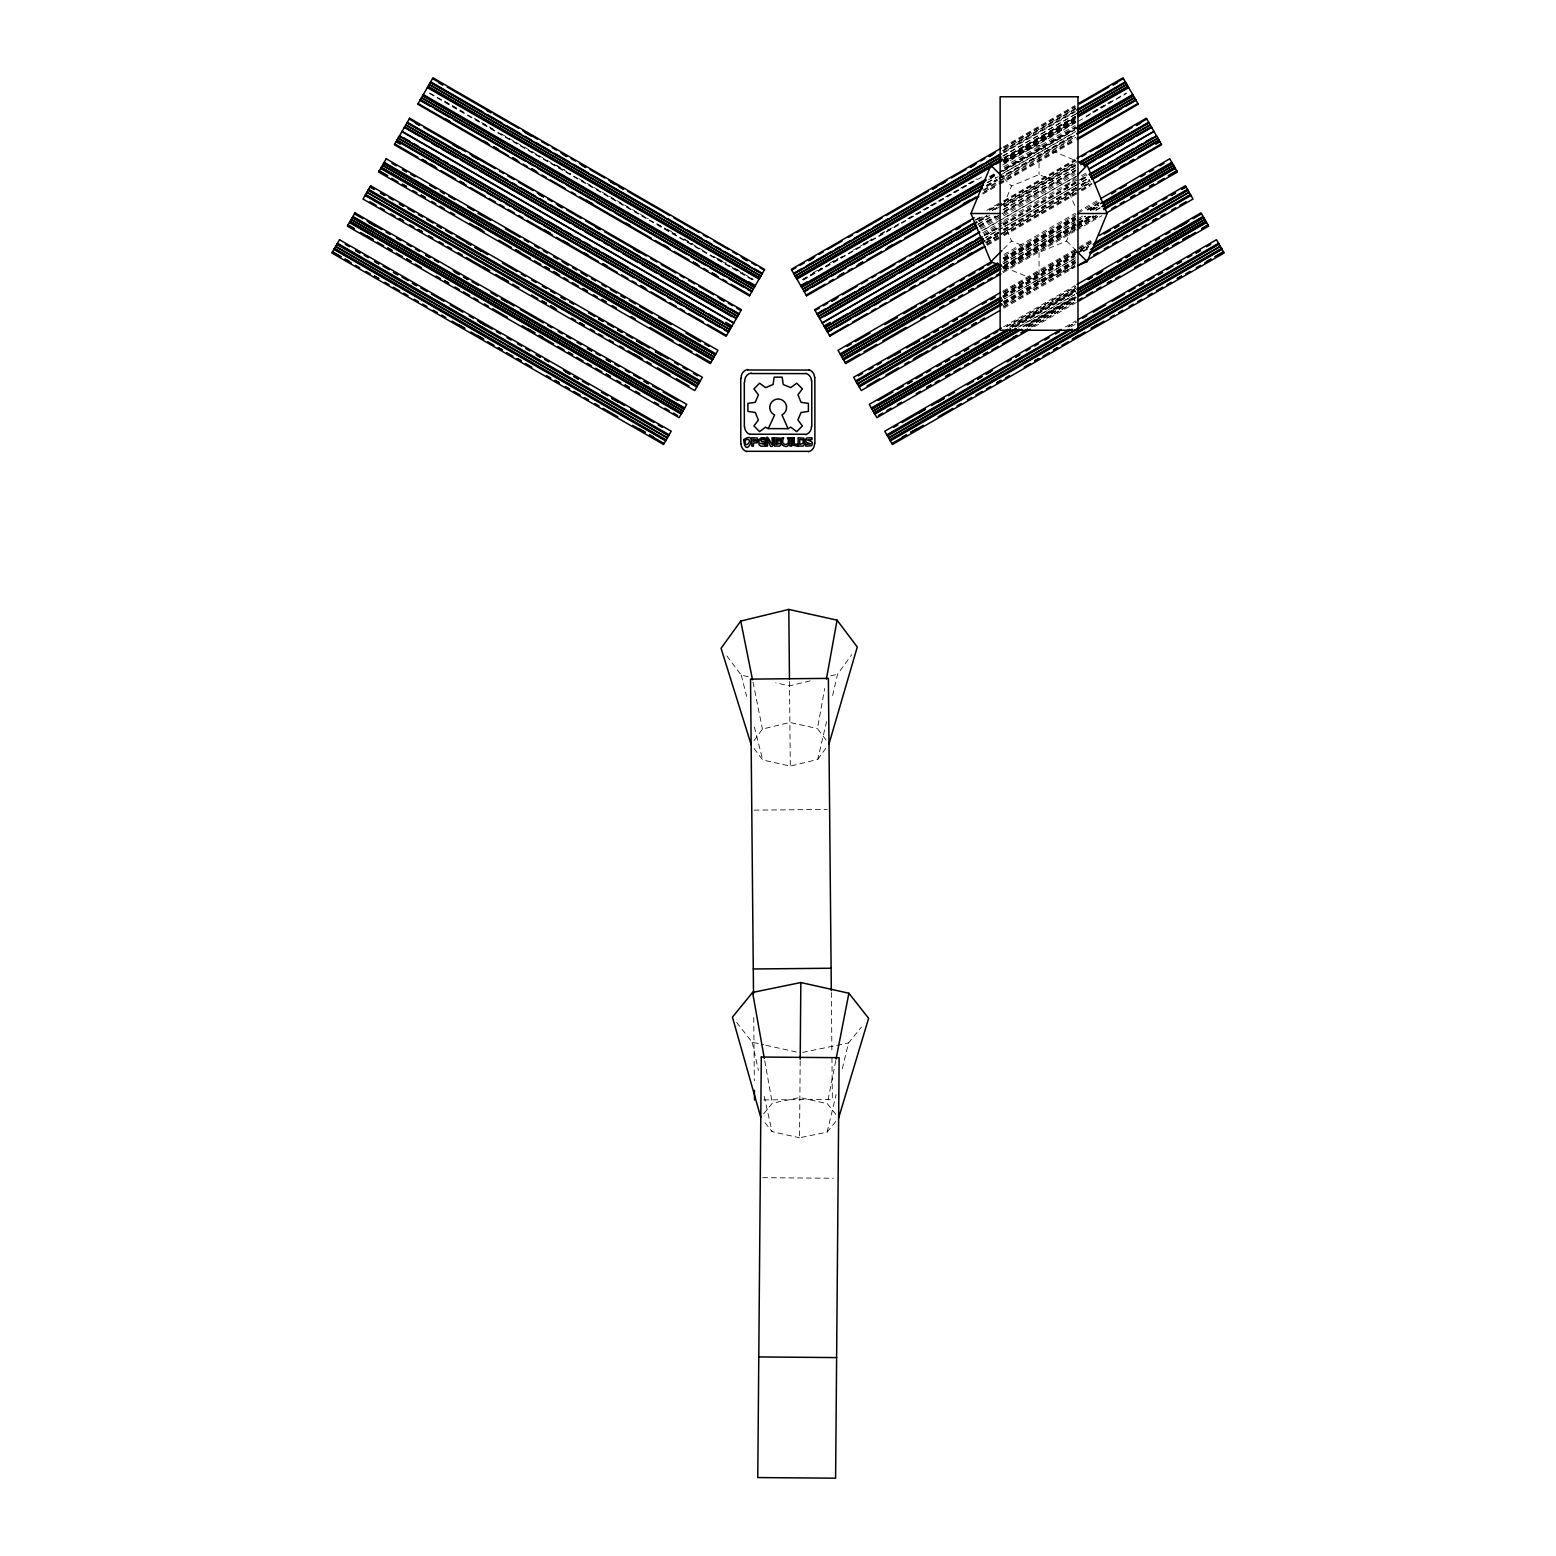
<?xml version="1.0" encoding="UTF-8"?>
<svg xmlns="http://www.w3.org/2000/svg" width="1556" height="1556" viewBox="0 0 1556 1556"><rect width="100%" height="100%" fill="white"/><g stroke="black" fill="none" stroke-linecap="round" stroke-linejoin="round"><path stroke-width="0.75" stroke-dasharray="5 3.75" d="M835.747 1121.526L827.111 1132.126L799.531 1137.767L800.231 1055.318M826.1 740.072L817.445 728.558L824.699 688.511M835.805 1114.427L827.345 1103.69L836.058 1059.033M754.057 748.475L762.712 759.97L790.292 766.116L817.736 759.445L826.567 721.576M832.616 695.532L837.575 674.215L851.638 654.784M827.111 1132.126L836.097 1094.588M842.302 1068.778L848.487 1042.987L861.44 1027.096M1003.639 205.042L1011.536 185.981L1039.058 174.583L1066.58 185.981L1075.352 207.162M1003.639 221.983L1011.536 241.024L1039.058 252.422L1066.58 241.024L1075.352 219.863M753.979 740.753L762.421 729.083L789.865 722.431L817.445 728.558M817.736 759.445L826.178 747.794M763.665 1113.824L772.301 1103.223L799.862 1097.563L827.345 1103.69M1003.601 248.96L1011.536 241.024M1066.58 185.981L1076.091 176.47M1003.328 146.886L1074.71 105.672M1003.795 147.684L1075.177 106.469M1004.028 148.092L1075.41 106.878M1004.651 149.181L1076.032 107.967M1002.667 150.601L1076.149 108.181M1002.959 151.088L1076.441 108.667M1074.963 110.943L1003.562 152.157L1075.157 111.273M1003.97 152.858L1075.488 111.876M1002.881 155.814L1076.441 113.53M1003.037 156.086L1076.519 113.666M1003.912 157.603L1075.313 116.389M1004.048 157.837L1075.429 116.622M1004.262 158.206L1075.643 116.992M1075.76 117.186L1004.379 158.401L1075.838 117.322M1002.667 160.287L1076.149 117.867M1002.978 160.813L1076.46 118.392M1003.25 161.299L1074.632 120.084M1003.367 161.513L1074.768 120.298M812.952 272.922L821.354 268.06M829.737 263.217L838.139 258.374M863.327 243.825L871.73 238.982M880.132 234.12L888.534 229.277M1004.009 162.602L1075.39 121.387M802.682 279.38L842.574 256.351M853.077 250.283L871.963 239.371M880.365 234.528L899.251 223.617M907.654 218.774L976.935 178.765M1004.242 163.01L1075.624 121.796M1092.409 112.09L1111.315 101.179M802.857 279.672L977.11 179.076M1004.417 163.302L1075.799 122.088M1086.302 116.039L1126.194 93.01M803.129 280.177L981.603 177.131M1002.589 165.014L1076.071 122.593M1078.172 121.368L1126.466 93.496M1003.62 166.803L1075.021 125.608M989.616 176.489L995.918 172.852M1004.32 167.99L1075.702 126.775M989.927 177.014L996.229 173.377M1004.612 168.515L1076.013 127.3M990.238 177.54L996.54 173.902M998.641 172.697L1076.324 127.845L998.719 172.833M990.316 177.676L996.618 174.039M990.433 177.89L996.735 174.253M998.835 173.027L1076.519 128.195M990.647 178.24L994.848 175.828M1003.231 170.985L1074.632 129.77M988.663 179.679L994.965 176.042M1003.367 171.199L1074.749 129.984M987.457 182.422L995.84 177.578M1004.242 172.716L1075.624 131.501M987.613 182.694L998.116 176.625M1000.119 175.283L1075.78 131.774M986.387 185.436L996.89 179.368M998.991 178.162L1074.574 134.516M986.523 185.65L997.007 179.582M999.108 178.376L1074.69 134.75M986.854 186.214L997.221 179.951M999.322 178.746L1075.021 135.314L999.516 179.076M986.932 186.35L997.415 180.302M983.334 189.851L998.038 181.352M1000.138 180.146L1075.721 136.5M983.742 190.552L1076.13 137.22M984.365 191.641L996.968 184.367M999.069 183.141L1074.651 139.515M982.497 193.255L997.202 184.756M999.302 183.55L1074.885 139.904M982.964 194.033L997.649 185.553M999.749 184.347L1075.332 140.701M986.776 210.332L1001.461 201.852M1003.639 200.782L1074.943 159.432M989.344 209.924L1001.928 202.65M1004.028 201.424L1075.41 160.229M989.558 210.313L1002.161 203.039M1004.262 201.833L1075.643 160.618M975.495 219.882L981.797 216.245M992.281 210.196L1076.266 161.707M975.631 220.116L981.914 216.478M992.417 210.43L1076.402 161.941M978.004 219.377L984.287 215.739M994.79 209.69L1001.092 206.053M1003.192 204.828L1074.574 163.613M978.607 220.446L987.01 215.584L978.802 220.777M1075.196 164.683L1003.795 205.898L1075.39 165.014M979.016 221.147L987.418 216.303M1004.203 206.598L1075.585 165.383M979.23 221.497L989.713 215.448M1004.417 206.948L1075.799 165.753M978.004 224.239L992.631 215.623M1003.114 209.554L1076.596 167.134M978.082 224.375L992.786 215.895M1003.27 209.827L1074.651 168.612M978.88 225.776L995.684 216.07M1004.087 211.227L1075.468 170.012M979.094 226.126L995.879 216.42M1004.281 211.577L1075.663 170.363M979.308 226.495L1002.395 213.153M1004.495 211.947L1075.877 170.732M979.502 226.826L1076.071 171.063M980.105 227.896L1001.111 215.759M1003.212 214.553L1074.593 173.338M980.805 229.082L1001.792 216.965M1003.892 215.759L1075.274 174.544M981.758 230.735L1076.227 176.198L981.914 231.008M982.867 232.661L1001.772 221.749M1003.873 220.544L1079.456 176.898M1081.537 175.692L1087.838 172.055M983.567 233.867L1002.453 222.955M1004.554 221.73L1080.136 178.104M1082.237 176.898L1086.438 174.467M984.17 234.917L1000.975 225.231M1003.075 224.006L1087.041 175.517M984.365 235.267L1001.169 225.562M1003.27 224.356L1078.853 180.71M1080.953 179.504L1087.236 175.867M984.578 235.617L1001.364 225.931M1003.464 224.725L1079.047 181.079M1081.148 179.874L1087.45 176.236M986.874 234.781L1001.578 226.281M1003.678 225.075L1079.261 181.43M1081.362 180.224L1087.663 176.587M1002.375 227.682L985.668 237.504L1002.531 227.954M1004.554 226.593L1080.136 182.966L1004.631 226.729M1082.159 181.624L1088.539 178.123M1082.315 181.877L1088.617 178.24M986.543 239.041L1001.247 230.56M1003.348 229.335L1078.93 185.709M1081.031 184.483L1089.414 179.64M986.757 239.391L1001.442 230.91M1003.542 229.704L1079.125 186.059M1081.226 184.853L1089.628 179.99M987.087 239.955L1001.656 231.28M1003.756 230.055L1079.339 186.428M1081.439 185.203L1089.959 180.574L1081.634 185.553M987.165 240.091L1001.85 231.611M1003.951 230.405L1079.533 186.759M985.668 242.366L1002.472 232.68M1004.573 231.455L1080.156 187.829M1082.256 186.603L1090.639 181.76M985.94 242.853L1090.931 182.227M986.076 243.067L1091.048 182.46M986.699 244.156L1001.403 235.676M1003.503 234.47L1079.086 190.824M1081.187 189.618L1091.69 183.55M986.932 244.564L1001.636 236.084M1003.737 234.859L1079.319 191.232M1081.42 190.026L1091.923 183.958M987.399 245.362L1002.083 236.862M1004.184 235.656L1079.767 192.03M1081.867 190.804L1090.27 185.961M1003.892 254.542L1075.274 213.328M1077.374 212.102L1098.361 199.985M1004.573 255.729L1075.955 214.514M1077.938 213.075L1099.061 201.171M1003.114 258.024L1076.596 215.603M1087.099 209.535L1099.684 202.261M1003.231 258.238L1074.612 217.023M1087.216 209.749L1099.82 202.475M1003.523 258.724L1074.904 217.509M1087.488 210.235L1097.991 204.186M1003.873 259.346L1075.254 218.132M1089.939 209.652L1098.342 204.789M1004.203 259.93L1075.585 218.715M1090.211 210.099L1098.614 205.236M1004.417 260.299L1075.799 219.085M1090.503 210.605L1098.906 205.762M1004.534 260.494L1075.916 219.279M1092.72 209.593L1099.022 205.956M1002.725 262.205L1082.509 216.128M1092.993 210.079L1099.295 206.442M1003.445 263.45L1074.826 222.236M1076.927 221.03L1085.329 216.187M1095.813 210.118L1100.014 207.687M1003.601 263.723L1074.982 222.508M1077.005 221.166L1085.407 216.323M1095.988 210.391L1100.189 207.979M1004.32 264.987L1075.702 223.772M1077.802 222.566L1088.305 216.498M1004.612 265.473L1075.993 224.258M1078.094 223.053L1090.698 215.778M1002.628 266.873L1076.11 224.453M1078.211 223.247L1090.795 215.973M1002.842 267.243L1091.009 216.342M1002.92 267.399L1091.106 216.478M1003.173 267.846L1074.554 226.631M1076.655 225.426L1093.46 215.72M1003.523 268.449L1074.904 227.234M1077.005 226.028L1093.81 216.323M1003.815 268.935L1075.196 227.721M1077.297 226.515L1096.183 215.603M1003.931 269.149L1075.313 227.935M1077.413 226.729L1096.319 215.817M1004.554 270.238L1075.955 229.024M1078.055 227.818L1099.042 215.701M1002.589 271.678L1076.071 229.257M1078.172 228.051L1099.178 215.934M1003.153 272.65L1074.535 231.436M1076.635 230.23L1101.823 215.681M1002.686 291.225L1090.853 240.324M1003.231 292.197L1091.417 241.277M1003.367 292.431L1091.553 241.511M1004.009 293.52L1092.176 242.6M1004.126 293.734L1079.708 250.088M1081.809 248.882L1090.211 244.02M1004.398 294.22L1088.383 245.731M1002.667 296.029L1088.733 246.334M1002.92 296.496L1089.005 246.782M1003.328 297.196L1074.71 255.981M1082.995 250.944L1089.414 247.501M1003.601 297.682L1075.002 256.468M1083.384 251.625L1089.686 247.988M1075.721 257.732L1004.34 298.947L1075.877 258.004M1003.114 301.689L1076.596 259.249M1003.406 302.175L1074.788 260.961M1003.815 302.875L1075.196 261.661M1004.067 303.323L1075.449 262.108M1004.417 303.945L1075.799 262.731M1002.725 305.851L1076.091 263.217M1003.348 306.94L1074.749 265.726M1003.484 307.174L1074.865 265.959M1004.048 308.127L1075.429 266.912M1003.62 326.799L1075.002 285.584M1006.285 326.566L1075.566 286.557M1006.421 326.779L1075.702 286.79M1076.324 287.879L1009.144 326.663L1076.46 288.093M1009.552 327.363L1074.632 289.786M1012.003 326.76L1074.982 290.408M1075.254 290.855L1012.256 327.207L1075.332 290.991M1014.648 326.527L1075.546 291.361M1014.765 326.702L1075.663 291.555M1015.057 327.188L1075.935 292.042M1017.877 327.246L1074.632 294.648M1020.133 326.313L1074.729 294.784M1022.953 326.352L1075.449 296.048M1023.245 326.838L1075.721 296.535L1023.342 327.032M1076.052 297.099L1025.657 326.196L1076.13 297.235M1026.007 326.779L1076.402 297.682M1028.458 326.176L1074.651 299.511M1028.749 326.663L1074.924 299.997M1028.866 326.877L1075.06 300.211M1031.589 326.76L1075.682 301.3M1031.725 326.993L1075.818 301.533M1034.39 326.741L1076.363 302.506M1065.315 326.993L1075.818 320.925M1067.98 326.741L1076.382 321.898M1068.116 326.974L1076.499 322.131M1070.839 326.838L1075.04 324.426M1004.028 159.918L1039.058 145.408L1076.266 160.813M1004.028 267.107L1039.058 281.617L1076.266 266.193M810.112 680.886L789.534 685.865L775.744 682.792M830.71 675.888L837.575 674.215M802.546 1052.42L848.487 1042.987M754.135 810.151L827.247 809.451M763.957 1099.936L832.343 1099.295L831.935 1055.61M762.635 1177.678L833.394 1178.262M726.846 655.951L741.259 675.129L748.164 676.665M736.669 1022.506L752.17 1042.189L763.626 1044.737M765.902 1045.243L800.251 1052.887M765.007 1122.712L772.068 1131.659L799.531 1137.767M556.192 165.033L564.595 169.876M667.466 229.277L675.868 234.12M684.27 238.982L692.673 243.825M717.861 258.374L726.263 263.217M734.646 268.06L743.048 272.922M444.685 101.179L463.591 112.09M474.074 118.159L492.98 129.07M501.382 133.913L570.663 173.922M579.065 178.765L648.346 218.774M656.749 223.617L675.635 234.528M684.037 239.371L702.923 250.283M713.426 256.351L753.318 279.38M429.806 93.01L753.143 279.672M429.534 93.496L752.871 280.177M1003.601 178.045L1011.536 185.981M1066.58 241.024L1076.091 250.555M741.259 675.129L746.627 696.349M754.368 726.983L762.712 759.97M752.17 1042.189L758.453 1070.431M764.21 1096.338L772.068 1131.659M753.007 682.131L762.421 729.083M764.755 1060.784L772.301 1103.223M831.332 992.514L831.915 1053.393M789.495 681.547L790.292 766.116M753.746 1017.507L754.329 1080.7M1039.058 145.408L1039.058 174.583M1039.058 252.422L1039.058 281.617M1075.04 120.785L1003.659 161.999L1075.04 120.804"/><path stroke-width="1.5" d="M811.804 426.402L811.765 380.87M814.897 443.518L814.858 377.311M800.192 1059.228L800.834 982.536L848.895 993.234L868.637 1018.285L838.626 1118.005M826.411 679.077L837.07 620.163L788.814 609.427L740.753 621.077L721.07 648.288L751.159 744.643M836.058 1059.033L848.895 993.234M828.998 743.904L857.278 647.004L837.07 620.163M1001.85 266.193L990.9 261.661L970.944 213.503L990.9 165.344L1001.85 160.813M1078.464 265.298L1087.216 261.661L1107.152 213.503L1087.216 165.344L1078.464 161.727M768.275 428.62L774.635 414.985L773.585 414.441A8.402 8.402 0 0 1 772.009 401.662A8.402 8.402 0 0 1 784.866 402.343A8.402 8.402 0 0 1 781.968 414.888L788.075 428.659L790.72 427.141L796.711 431.615L802.39 425.955L797.897 419.964L801.048 412.476L808.4 411.406L808.4 403.393L801.029 402.323L797.975 394.738L802.39 388.844L796.711 383.184L790.818 387.6L783.232 384.546L782.162 377.155L774.149 377.155L773.099 384.507L765.591 387.658L759.6 383.184L753.94 388.844L758.414 394.835L755.282 402.323L747.911 403.393L747.911 411.406L755.302 412.476L758.356 420.062L753.94 425.955L759.6 431.615L765.494 427.2L768.275 428.62L788.075 428.659M749.467 295.737L764.657 269.441L432.996 77.8L417.747 104.213L749.409 295.854M800.834 982.536L752.598 992.436L732.429 1017.138L760.787 1117.344M990.9 261.661L1002.006 250.555M1077.686 174.875L1087.216 165.344M1001.228 148.112L791.284 269.324L806.533 295.737M1078.911 103.26L1123.004 77.8L1138.253 104.213L1077.433 139.495M791.732 270.122L795.933 267.69M800.134 265.259L804.335 262.847M808.537 260.416L814.838 256.779M819.04 254.348L823.221 251.936M827.422 249.505L842.127 241.024M848.428 237.387L852.63 234.956M856.831 232.544L882.019 217.996M886.22 215.564L928.212 191.33M932.414 188.898L947.098 180.418M951.3 177.987L966.004 169.507M970.205 167.076L976.487 163.438M980.688 161.027L984.89 158.595M989.091 156.164L995.393 152.527M1079.378 104.058L1108.767 87.078M1112.968 84.646L1123.471 78.597M808.77 260.825L812.971 258.393M932.628 189.307L936.829 186.876M941.03 184.444L945.231 182.033M970.438 167.484L974.62 165.053M989.324 156.572L993.525 154.141M1113.201 85.055L1117.403 82.624M793.618 273.37L802.021 268.527M806.222 266.095L831.41 251.547M835.611 249.135L839.812 246.704M844.013 244.273L850.296 240.635M854.497 238.224L869.201 229.724M873.402 227.312L888.087 218.832M892.288 216.401L963.67 175.186M967.871 172.755L982.575 164.275M986.776 161.843L999.36 154.569M1077.044 109.737L1125.338 81.846M793.813 273.72L1001.675 153.713M1077.258 110.068L1125.533 82.196M794.027 274.07L999.769 155.289M1077.452 110.437L1125.747 82.546M795.116 275.957L1000.78 157.02M1078.541 112.324L1126.758 84.296M795.194 276.093L1000.936 157.292M1076.519 113.666L1126.914 84.569M796.205 277.843L1001.947 159.043M1077.53 115.416L1127.925 86.319M796.4 278.213L1002.161 159.412M1077.744 115.766L1128.139 86.689M798.695 277.338L872.177 234.917M876.378 232.486L891.082 224.006M895.284 221.574L920.471 207.026M924.672 204.595L928.874 202.183M933.075 199.752L958.263 185.203M962.464 182.791L1000.255 160.968M1077.938 116.117L1090.542 108.842M1094.743 106.411L1109.428 97.931M1113.629 95.5L1128.333 87.019M796.905 279.088L992.164 166.356M996.365 163.925L1000.566 161.493M1078.25 116.642L1128.645 87.564M800.659 285.584L806.961 281.947M800.97 286.11L985.726 179.426M1078.094 126.094L1132.69 94.585M801.282 286.635L805.483 284.223M809.684 281.792L824.369 273.311M828.57 270.88L899.952 229.666M904.153 227.234L908.354 224.823M912.555 222.391L937.743 207.843M941.944 205.431L956.648 196.931M960.849 194.519L981.836 182.402M1084.707 123.002L1088.908 120.571M1093.109 118.139L1099.411 114.522M1103.612 112.09L1118.297 103.61M1122.498 101.179L1133.001 95.111M801.476 286.985L986.232 180.302M1076.519 128.195L1133.196 95.461M801.69 287.335L984.345 181.877M1076.713 128.545L1133.41 95.83M802.682 289.085L983.256 184.853M1134.421 97.561L1077.725 130.296L1134.577 97.834M802.857 289.358L983.334 184.989M803.849 291.108L982.322 188.082M1076.791 133.524L1135.588 99.584M804.063 291.478L982.536 188.432M1077.005 133.894L1135.802 99.954M804.258 291.808L808.459 289.397M812.66 286.965L827.364 278.485M831.565 276.054L846.25 267.574M850.451 265.142L865.155 256.662M869.357 254.231L940.738 213.016M944.939 210.605L959.624 202.105M963.825 199.693L980.63 189.988M1079.3 133.019L1102.407 119.695M1106.588 117.264L1121.293 108.784M1125.494 106.353L1135.997 100.284M839.501 275.276L843.702 272.845M858.406 264.364L862.608 261.933M887.795 247.385L891.996 244.973M925.587 225.581L929.788 223.15M963.378 203.758L969.68 200.121M1106.141 121.329L1110.342 118.898M806.144 295.076L825.03 284.164M829.231 281.733L833.433 279.321M837.634 276.89L843.935 273.253M848.137 270.822L852.338 268.41M856.539 265.979L862.821 262.342M867.023 259.91L881.727 251.43M885.928 248.999L900.632 240.519M904.814 238.107L976.215 196.892M1076.985 138.698L1137.864 103.552M806.591 295.854L978.763 196.464M974.25 217.743L814.605 309.722L829.932 336.271M1077.044 158.206L1146.344 118.217L1161.651 144.747L1094.393 183.394M815.072 310.519L819.273 308.107M823.474 305.696L827.656 303.245M831.857 300.833L838.178 297.215M842.36 294.765L857.064 286.304M861.246 283.853L867.548 280.216M871.749 277.785L875.97 275.393M880.151 272.942L894.856 264.481M899.037 262.03L905.359 258.413M909.54 255.981L951.533 231.727M955.754 229.335L970.438 220.816M1081.712 156.572L1085.913 154.161M1090.114 151.729L1132.087 127.495M1136.288 125.064L1146.791 118.995M832.09 301.222L836.292 298.81M916.076 252.733L922.377 249.096M955.968 229.704L960.169 227.293M1096.63 148.501L1102.932 144.864M1136.522 125.472L1140.723 123.041M816.939 313.787L825.341 308.924M829.543 306.513L854.73 291.964M858.931 289.533L863.133 287.101M867.334 284.69L873.636 281.053M877.837 278.621L892.522 270.141M896.723 267.71L911.427 259.23M915.628 256.798L974.406 222.858M1079.378 162.252L1091.981 154.978M1096.183 152.566L1148.678 122.263M817.133 314.118L976.701 222.002M1079.592 162.602L1148.873 122.593M817.347 314.487L976.915 222.352M1079.786 162.952L1149.087 122.963M818.359 316.238L975.904 225.445M1080.798 164.703L1150.156 124.85M818.514 316.49L975.982 225.581M1083.054 163.769L1150.234 124.966M819.526 318.241L976.993 227.332M1084.065 165.519L1151.245 126.736M819.74 318.61L977.207 227.701M1084.279 165.87L1151.459 127.086M824.135 316.529L895.517 275.315M899.718 272.884L914.403 264.403M918.604 261.972L933.308 253.492M937.509 251.08L943.811 247.443M948.012 245.012L952.194 242.58M956.395 240.169L971.1 231.669M1084.474 166.22L1094.977 160.151M1099.178 157.739L1113.863 149.259M1118.064 146.828L1124.366 143.191M1128.567 140.76L1132.768 138.348M1136.969 135.917L1151.654 127.436M822.19 322.87L979.658 231.941M1088.83 168.923L1153.91 131.346M822.268 323.006L979.813 232.233M1088.986 169.196L1153.988 131.482M823.999 325.982L830.301 322.345M824.602 327.052L828.803 324.621M833.005 322.189L847.709 313.709M851.891 311.297L923.292 270.083M927.473 267.651L952.68 253.103M956.882 250.672L961.083 248.26M965.284 245.829L971.566 242.191M975.768 239.78L979.969 237.348M1089.142 174.311L1103.846 165.831M1108.047 163.399L1112.248 160.988M1116.449 158.556L1133.235 148.851M1137.436 146.439L1141.637 144.008M1145.838 141.577L1152.14 137.959M824.797 327.382L980.163 237.679M1089.336 174.661L1156.536 135.858M825.011 327.752L982.478 236.843M1089.55 175.011L1156.73 136.228M826.022 329.502L983.567 238.729L826.178 329.775M1090.562 176.762L1157.82 138.114M1090.717 177.034L1157.897 138.251M827.189 331.525L984.656 240.597M1091.728 178.784L1158.909 140.001M827.403 331.875L984.87 240.966M1091.942 179.154L1159.123 140.351M827.598 332.225L831.799 329.794M836 327.382L850.685 318.883M854.886 316.471L869.59 307.971M873.791 305.56L880.074 301.922M884.275 299.491L888.476 297.06M892.677 294.648L917.865 280.099M922.066 277.668L982.964 242.522M1094.238 178.279L1159.317 140.701M1155.738 144.183L1159.94 141.771M911.116 287.802L915.317 285.37M948.907 265.979L953.108 263.567M967.813 255.067L972.014 252.656M1121.079 166.589L1125.28 164.158M1129.481 161.727L1133.682 159.315M829.465 335.474L848.37 324.562M852.571 322.15L867.256 313.651M871.457 311.239L875.658 308.808M879.86 306.376L886.161 302.759M890.363 300.327L905.047 291.847M909.249 289.416L915.55 285.779M919.752 283.348L923.953 280.936M928.154 278.505L934.456 274.867M938.657 272.436L953.342 263.956M957.543 261.544L982.731 246.996M1100.306 179.115L1115.01 170.615M1119.211 168.204L1133.896 159.704M1138.097 157.292L1161.204 143.949M829.854 336.135L985.279 246.529M991.289 261.797L838.023 350.295L845.686 363.559L1001.053 273.856M1100.462 198.779L1169.762 158.77L1177.406 172.035L1106.024 213.25M846.989 346.404L851.19 343.993M855.372 341.561L870.076 333.081M884.78 324.601L897.501 317.541M903.666 313.69L916.27 306.415M920.471 303.984L926.773 300.347M931.091 298.149L935.292 295.737M939.357 293.073L945.659 289.435M949.86 287.024L954.061 284.592M960.363 280.955L964.564 278.524M968.746 276.112L975.048 272.475M979.249 270.044L983.45 267.613M987.788 265.415L991.853 262.769M1111.665 193.897L1115.73 191.252M1119.931 188.821L1126.213 185.183M1140.918 176.703L1145.119 174.291M1149.32 171.86L1153.638 169.662M1159.823 165.792L1164.005 163.38M840.104 353.893L997.571 262.983M1100.442 203.583L1171.824 162.369M842.457 353.134L867.665 338.586M871.866 336.154L886.55 327.674M890.752 325.243L991.522 267.068M1104.896 201.599L1142.688 179.796M1146.889 177.365L1172.096 162.816M998.135 263.936L840.668 354.846L998.232 264.131M1103.107 203.33L1172.388 163.341M1103.204 203.525L1172.504 163.516M841.777 356.791L999.244 265.881M1102.115 206.481L1173.496 165.267M841.854 356.927L1001.5 264.948M1102.193 206.617L1173.671 165.539M842.944 358.814L1000.411 267.904M1105.382 207.298L1174.663 167.289M843.06 359.008L1000.527 268.099M1103.399 208.698L1174.78 167.484M845.453 358.308L870.64 343.759M874.842 341.328L889.546 332.848M893.747 330.417L908.432 321.936M912.633 319.505L918.935 315.887M923.136 313.456L927.337 311.025M931.538 308.613L956.726 294.065M960.927 291.633L998.719 269.81M1112.093 204.361L1137.28 189.813M1141.482 187.381L1175.072 167.99M843.605 359.961L1001.072 269.052M1103.963 209.652L1175.344 168.437M949.977 301.767L954.178 299.336M968.863 290.855L973.064 288.424M1130.531 197.515L1134.732 195.083M1153.638 184.172L1149.437 186.603L1153.755 184.405M1168.323 175.692L1176.725 170.849M845.122 362.606L859.826 354.107M864.027 351.695L876.631 344.421M882.913 340.783L906.02 327.441M920.705 318.961L924.906 316.529M939.61 308.049L943.811 305.618M950.113 301.981L954.314 299.569M958.496 297.138L962.697 294.726M968.999 291.089L973.2 288.657M977.401 286.226L983.703 282.589M987.904 280.177L992.106 277.746M996.307 275.315L1000.489 272.903M1111.781 208.66L1115.963 206.228M1120.164 203.797L1124.366 201.385M1130.667 197.748L1134.869 195.317M1139.07 192.886L1143.271 190.474M1157.956 181.994L1164.258 178.357M1168.459 175.925L1176.861 171.082M1000.586 292.45L853.622 377.291L861.285 390.556L999.847 310.558M1099.256 235.462L1185.341 185.767L1193.005 199.032L1077.53 265.706M858.367 375.832L862.569 373.401M868.87 369.764L873.072 367.352M877.273 364.921L881.474 362.509M887.756 358.872L900.36 351.598M906.662 347.961L919.265 340.686M923.467 338.255L929.749 334.618M933.95 332.206L938.151 329.775M942.353 327.344L948.654 323.706M952.856 321.295L957.057 318.863M961.258 316.432L967.54 312.795M982.244 304.315L986.446 301.883M990.647 299.472L994.848 297.04M1104.021 234.003L1110.323 230.366M1114.524 227.954L1118.706 225.523M1122.907 223.092L1129.209 219.474M1133.41 217.043L1137.611 214.611M1141.812 212.2L1148.114 208.562M1152.315 206.131L1156.497 203.7M1162.799 200.063L1167 197.651M1171.201 195.22L1175.402 192.788M1181.704 189.151L1185.905 186.739M894.194 355.449L900.496 351.812M913.1 344.537L919.382 340.92M934.086 332.42L938.287 330.008M952.992 321.509L957.173 319.097M990.783 299.705L994.965 297.274M1114.641 228.187L1118.842 225.756M1152.432 206.364L1156.633 203.933M1171.337 195.453L1175.539 193.022M1181.84 189.385L1186.022 186.973M855.683 380.889L1000.566 297.254M1095.035 242.697L1187.423 189.365M855.956 381.337L860.157 378.925M864.358 376.494L870.64 372.856M874.842 370.425L889.546 361.945M893.747 359.514L984.014 307.407M988.216 304.976L1000.819 297.702M1093.207 244.37L1164.588 203.155M1168.789 200.724L1175.072 197.087M1179.273 194.675L1187.675 189.813M856.247 381.862L1001.228 298.402M1093.615 245.07L1187.967 190.338M857.356 383.787L1002.239 300.152M1092.507 248.026L1189.095 192.263L1090.581 249.524M857.453 383.924L1002.317 300.289M858.542 385.81L1001.403 303.576M1089.492 252.48L1190.379 194.481M858.931 386.51L892.541 367.119M896.723 364.688L911.427 356.207M915.628 353.796L921.93 350.158M926.131 347.727L930.332 345.296M934.514 342.884L940.816 339.247M945.017 336.816L949.218 334.384M953.42 331.973L978.607 317.424M982.809 314.993L1001.714 304.081M1096.183 249.544L1102.484 245.906M1106.686 243.475L1110.887 241.063M1115.088 238.632L1129.773 230.152M1133.974 227.721L1140.276 224.083M1144.477 221.652L1190.671 194.986M859.204 386.958L1001.967 304.548M1090.153 253.628L1190.923 195.453M915.181 357.861L921.483 354.223M971.858 325.126L976.059 322.695M1133.527 231.786L1137.728 229.354M1152.413 220.874L1156.614 218.443M867.023 385.966L879.607 378.691M885.909 375.054L898.512 367.78M904.814 364.143L909.015 361.712M913.216 359.3L927.901 350.8M932.102 348.388L936.304 345.957M942.605 342.32L946.807 339.889M953.089 336.271L957.29 333.84M961.491 331.409L965.692 328.997M971.994 325.36L976.196 322.928M980.397 320.497L984.598 318.085M1093.771 255.048L1097.972 252.617M1104.274 248.979L1108.456 246.568M1112.657 244.136L1116.858 241.705M1123.16 238.068L1127.361 235.656M1133.663 232.019L1137.864 229.588M1142.065 227.176L1146.247 224.745M1152.549 221.108L1156.75 218.676M1160.951 216.265L1165.152 213.833M1171.454 210.196L1175.655 207.765M1179.856 205.353L1186.139 201.716M1001.519 328.024L869.259 404.385L876.923 417.65L1030.189 329.172M1077.102 284.378L1200.979 212.861L1208.642 226.126L1078.464 301.281M878.206 400.495L892.911 392.015M897.112 389.584L903.414 385.946M907.595 383.535L911.797 381.103M915.998 378.672L922.3 375.054M926.501 372.623L930.702 370.192M937.004 366.555L941.205 364.143M945.387 361.712L949.588 359.28M955.89 355.643L960.091 353.231M964.292 350.8L968.493 348.369M974.795 344.732L978.996 342.32M985.279 338.683L989.48 336.252M993.681 333.84L997.882 331.409M1088.169 279.283L1092.37 276.851M1096.572 274.44L1102.854 270.802M1117.558 262.322L1121.759 259.891M1125.96 257.46L1130.162 255.048M1136.463 251.411L1140.645 248.979M1144.846 246.548L1149.048 244.136M1155.349 240.499L1159.551 238.068M1165.852 234.431L1170.054 232M1174.255 229.588L1188.94 221.108M1193.141 218.676L1201.543 213.833M907.731 383.768L911.933 381.337M945.523 361.945L949.724 359.514M964.428 351.034L968.629 348.602M1088.305 279.516L1092.487 277.085M1096.688 274.673L1100.889 272.242M1126.097 257.693L1130.278 255.262M1180.673 226.184L1186.975 222.547M871.341 407.983L1007.802 329.191M1077.083 289.183L1203.06 216.459M871.593 408.431L957.679 358.736M961.88 356.305L968.163 352.667M972.364 350.256L987.068 341.756M991.269 339.344L995.47 336.913M999.672 334.482L1005.954 330.844M1077.355 289.63L1119.328 265.395M1123.529 262.964L1148.736 248.415M1152.938 246.004L1157.139 243.572M1161.321 241.161L1167.622 237.523M1171.824 235.092L1176.025 232.661M1180.226 230.249L1186.528 226.612M1190.729 224.181L1203.313 216.906M871.885 408.936L1010.466 328.938M1077.647 290.155L1203.624 217.432M872.002 409.131L1010.564 329.133M1077.744 290.35L1203.722 217.607M1015.854 328.588L873.091 411.017L1015.932 328.724M1076.655 293.306L1204.811 219.493L1076.83 293.578M874.18 412.904L1019.044 329.269M1077.822 295.329L1205.9 221.38L1077.938 295.504M874.278 413.099L1019.161 329.444M874.589 413.604L885.072 407.536M889.273 405.124L895.575 401.487M899.776 399.056L903.978 396.644M908.179 394.213L922.864 385.732M927.065 383.301L933.367 379.664M937.568 377.233L1017.352 331.175M1080.331 294.804L1084.532 292.392M1088.733 289.961L1113.921 275.412M1118.122 273L1206.308 222.08M874.842 414.052L1021.806 329.211M1078.503 296.476L1206.561 222.527M926.617 387.366L930.819 384.935M945.503 376.455L949.705 374.024M983.295 354.632L987.496 352.22M1012.703 337.671L1016.904 335.24M1021.086 332.828L1027.388 329.191M1111.373 280.702L1107.172 283.114L1111.509 280.916M1144.963 261.291L1149.164 258.88M1163.869 250.399L1168.07 247.968M1182.755 239.488L1189.056 235.851M1201.66 228.576L1207.962 224.939M878.459 415.471L882.66 413.06M886.862 410.628L891.063 408.197M897.345 404.56L901.546 402.148M916.251 393.649L920.452 391.237M926.754 387.6L930.955 385.168M935.137 382.737L939.338 380.325M945.64 376.688L949.841 374.257M954.042 371.845L960.344 368.208M964.545 365.777L968.746 363.345M972.947 360.934L979.23 357.296M983.431 354.865L987.632 352.434M991.833 350.022L998.135 346.385M1002.336 343.954L1017.021 335.474M1021.222 333.042L1027.524 329.405M1077.919 300.327L1082.12 297.896M1086.321 295.465L1092.604 291.828M1096.805 289.416L1101.006 286.985M1115.71 278.505L1119.912 276.073M1134.596 267.593L1140.898 263.956M1145.099 261.525L1149.301 259.113M1153.502 256.682L1159.803 253.044M1164.005 250.613L1168.186 248.201M1172.388 245.77L1178.689 242.133M1182.891 239.702L1195.494 232.447M1201.796 228.81L1208.078 225.173M1061.114 329.405L884.761 431.226L892.424 444.51L1224.144 252.986L1216.481 239.721L1077.919 319.719M893.708 427.355L897.909 424.924M902.11 422.512L925.198 409.17M931.499 405.533L944.103 398.258M948.304 395.827L954.606 392.19M967.19 384.935L973.492 381.298M977.693 378.867L981.894 376.435M986.096 374.024L992.397 370.386M1007.082 361.887L1011.283 359.475M1015.485 357.044L1019.686 354.612M1025.987 350.995L1030.189 348.563M1034.39 346.132L1038.591 343.72M1044.873 340.083L1049.075 337.652M1055.376 334.015L1059.578 331.584M1082.665 318.26L1086.866 315.829M1093.168 312.192L1105.771 304.918M1112.073 301.281L1124.657 294.006M1128.859 291.594L1135.16 287.957M1139.362 285.526L1143.563 283.095M1147.764 280.683L1154.066 277.046M1158.247 274.615L1162.449 272.203M1166.65 269.772L1172.952 266.134M1177.153 263.703L1181.354 261.291M1187.656 257.654L1191.857 255.223M1196.039 252.792L1200.24 250.38M1206.542 246.743L1210.743 244.311M919.032 413.04L925.334 409.403M937.937 402.129L944.239 398.492M977.829 379.1L982.03 376.669M986.232 374.237L990.433 371.826M1015.621 357.277L1019.822 354.846M1139.498 285.759L1143.699 283.328M1158.384 274.848L1162.585 272.417M1177.289 263.936L1181.49 261.505M1196.175 253.025L1200.376 250.613M886.842 434.824L1069.497 329.366M1077.9 324.523L1218.562 243.3M889.196 434.066L895.497 430.429M899.699 428.017L914.383 419.517M918.585 417.105L933.289 408.606M937.49 406.194L1008.872 364.979M1013.073 362.548L1038.26 347.999M1042.462 345.588L1046.663 343.156M1050.864 340.725L1057.166 337.088M1061.348 334.676L1065.549 332.245M1080.253 323.765L1094.957 315.284M1099.139 312.853L1189.426 260.727M1193.627 258.315L1218.815 243.767M887.504 435.991L1072.142 329.133M1078.561 325.671L1219.126 244.273M888.593 437.878L1220.235 246.218M888.67 438.014L1220.39 246.49M889.682 439.745L1221.518 248.415M892.191 439.239L917.379 424.691M921.58 422.279L936.265 413.799M940.466 411.368L955.17 402.887M959.371 400.456L965.673 396.819M969.874 394.388L974.056 391.976M978.257 389.545L1003.464 374.996M1007.666 372.584L1097.933 320.458M1102.134 318.027L1116.838 309.547M1121.04 307.115L1127.322 303.478M1131.523 301.067L1135.724 298.635M1139.926 296.204L1154.63 287.724M1158.831 285.293L1221.81 248.941M890.343 440.912L1222.063 249.388M902.227 437.255L906.428 434.824M916.931 428.756L910.63 432.393L923.35 425.352M996.715 382.698L1000.897 380.286M1034.507 360.875L1038.688 358.464M1053.393 349.964L1057.594 347.552M1072.298 339.072L1078.58 335.435M1091.184 328.16L1097.486 324.523M1177.27 278.446L1181.471 276.034M1206.659 261.486L1210.86 259.055M1215.061 256.643L1223.463 251.78M891.86 443.538L906.565 435.058M938.054 416.872L952.758 408.392M956.94 405.96L961.141 403.529M967.443 399.892L971.644 397.48M975.845 395.049L982.147 391.412M986.348 389L990.55 386.569M996.832 382.932L1001.033 380.5M1005.234 378.089L1009.436 375.657M1024.14 367.177L1030.422 363.54M1034.623 361.109L1038.825 358.697M1043.026 356.266L1049.328 352.629M1053.529 350.197L1057.73 347.785M1061.931 345.354L1068.233 341.717M1072.415 339.286L1085.018 332.012M1091.32 328.374L1103.924 321.12M1110.206 317.482L1114.407 315.051M1118.608 312.62L1122.81 310.208M1129.111 306.571L1133.313 304.14M1137.514 301.708L1141.715 299.297M1147.997 295.659L1152.199 293.228M1156.4 290.797L1162.702 287.16M1166.903 284.748L1171.104 282.317M1177.406 278.68L1181.607 276.268M1185.789 273.837L1189.99 271.405M1196.292 267.768L1200.493 265.356M1204.694 262.925L1210.996 259.288M1215.197 256.857L1223.58 252.014M753.279 968.98L831.118 968.24M970.944 213.503L1000.138 213.503M1077.977 213.503L1107.152 213.503M747.736 369.997L808.848 370.075M751.276 373.537L805.755 373.615M805.308 434.26L750.362 434.202M808.381 451.357L746.822 451.318M758.783 1356.929L836.622 1357.591M432.529 78.597L443.032 84.646M447.233 87.078L489.226 111.312M493.427 113.744L518.615 128.292M522.816 130.723L537.52 139.204M541.721 141.635L548.004 145.253M552.205 147.684L556.406 150.115M560.607 152.527L566.909 156.164M571.11 158.595L575.312 161.027M579.513 163.438L585.795 167.076M589.996 169.507L604.7 177.987M608.902 180.418L623.586 188.898M627.788 191.33L669.78 215.564M673.981 217.996L699.169 232.544M703.37 234.956L707.572 237.387M713.873 241.024L728.578 249.505M732.779 251.936L736.98 254.348M741.162 256.779L747.464 260.416M751.665 262.847L755.866 265.259M760.067 267.69L764.268 270.122M438.598 82.624L442.799 85.055M486.892 110.515L491.093 112.927M524.683 132.338L530.985 135.975M562.475 154.141L566.676 156.572M581.38 165.053L585.562 167.484M610.769 182.033L614.97 184.444M619.171 186.876L623.373 189.307M743.029 258.393L747.23 260.825M430.662 81.846L483.138 112.149M487.339 114.58L502.043 123.06M506.245 125.491L520.929 133.972M525.131 136.403L531.432 140.04M535.634 142.452L550.338 150.951M554.539 153.363L569.224 161.843M573.425 164.275L588.129 172.755M592.33 175.186L663.712 216.401M667.913 218.832L682.598 227.312M686.799 229.724L701.503 238.224M705.704 240.635L711.987 244.273M716.188 246.704L720.389 249.135M724.59 251.547L749.778 266.095M753.979 268.527L762.382 273.37M430.467 82.196L762.187 273.72M430.253 82.546L761.973 274.07M429.242 84.296L760.884 275.957M429.086 84.569L760.806 276.093M428.075 86.319L759.795 277.843M427.861 86.689L759.6 278.213M427.667 87.019L442.371 95.5M446.572 97.931L461.257 106.411M465.458 108.842L480.162 117.322M484.363 119.754L499.048 128.234M503.249 130.665L547.342 156.125M551.544 158.537L593.536 182.791M597.737 185.203L622.925 199.752M627.126 202.183L631.328 204.595M635.529 207.026L660.716 221.574M664.918 224.006L679.622 232.486M683.823 234.917L757.305 277.338M427.355 87.564L759.095 279.088M749.039 281.947L755.341 285.584M423.31 94.585L755.03 286.11M422.999 95.111L433.502 101.179M437.703 103.61L452.388 112.09M456.589 114.522L462.891 118.139M467.092 120.571L471.293 123.002M475.494 125.414L490.179 133.913M494.38 136.325L565.762 177.54M569.963 179.971L595.151 194.519M599.352 196.931L614.056 205.431M618.257 207.843L643.445 222.391M647.646 224.823L651.847 227.234M656.048 229.666L727.43 270.88M731.631 273.311L746.316 281.792M750.517 284.223L754.718 286.635M422.804 95.461L754.524 286.985M422.59 95.83L754.31 287.335M421.579 97.561L753.318 289.085M421.423 97.834L753.221 289.221M420.412 99.584L752.151 291.108M420.198 99.954L751.937 291.478M420.003 100.284L430.506 106.353M434.708 108.784L449.412 117.264M453.593 119.695L524.994 160.91M529.176 163.322L533.377 165.753M537.579 168.165L562.786 182.713M566.967 185.145L592.175 199.693M596.376 202.105L611.061 210.605M615.262 213.016L686.643 254.231M690.845 256.662L705.549 265.142M709.75 267.574L724.435 276.054M728.636 278.485L743.34 286.965M747.541 289.397L751.743 291.808M445.658 118.898L449.859 121.329M483.449 140.721L487.65 143.152M493.952 146.789L498.153 149.201M512.838 157.701L517.039 160.112M531.744 168.593L535.945 171.024M586.32 200.121L592.622 203.758M626.212 223.15L630.413 225.581M664.004 244.973L668.205 247.385M693.393 261.933L697.594 264.364M712.298 272.845L716.499 275.276M418.136 103.552L489.518 144.766M493.719 147.178L508.404 155.678M512.605 158.09L518.907 161.727M523.108 164.158L527.309 166.589M531.51 169.001L537.812 172.638M541.994 175.069L546.195 177.481M550.396 179.912L565.1 188.393M571.402 192.03L575.603 194.461M579.785 196.892L651.186 238.107M655.368 240.519L670.072 248.999M674.273 251.43L688.977 259.91M693.179 262.342L699.461 265.979M703.662 268.41L707.863 270.822M712.065 273.253L718.366 276.89M722.567 279.321L726.769 281.733M730.97 284.164L749.856 295.076M409.209 118.995L419.692 125.083M423.913 127.495L465.886 151.729M470.087 154.161L495.294 168.69M499.495 171.121L503.677 173.572M507.878 175.984L514.18 179.601M518.381 182.052L533.066 190.532M537.287 192.944L543.569 196.601M547.77 199.012L551.972 201.424M556.173 203.855L562.475 207.493M566.676 209.904L581.361 218.423M585.562 220.835L600.266 229.316M604.467 231.727L646.44 256.001M650.661 258.393L656.963 262.03M661.144 264.481L675.849 272.942M680.05 275.373L684.232 277.804M688.433 280.236L694.754 283.853M698.936 286.304L713.64 294.784M717.841 297.196L724.143 300.833M728.344 303.245L732.545 305.676M736.727 308.107L740.928 310.519M415.277 123.041L419.478 125.472M453.068 144.864L459.37 148.501M471.954 155.775L478.256 159.412M539.154 194.558L543.355 196.99M558.04 205.47L562.241 207.882M595.831 227.293L600.033 229.704M633.623 249.096L639.924 252.733M719.708 298.81L723.91 301.222M407.322 122.263L459.817 152.566M464.019 154.978L478.703 163.477M482.905 165.889L508.112 180.438M512.313 182.869L516.495 185.281M520.696 187.712L535.4 196.192M539.601 198.623L545.903 202.261M550.104 204.692L640.372 256.798M644.573 259.23L659.277 267.71M663.478 270.141L678.163 278.621M682.364 281.053L688.666 284.69M692.867 287.101L697.069 289.533M701.27 291.964L726.457 306.513M730.659 308.924L739.061 313.787M407.127 122.593L738.867 314.118M406.913 122.963L738.653 314.487M405.844 124.85L737.641 316.238M405.766 124.966L737.486 316.49M404.755 126.736L736.474 318.241M404.541 127.086L736.26 318.61M404.346 127.436L419.031 135.917M423.232 138.348L427.433 140.76M431.634 143.191L437.936 146.828M442.137 149.259L456.822 157.739M461.023 160.151L475.728 168.651M479.929 171.063L570.196 223.189M574.397 225.62L580.699 229.257M584.9 231.669L599.605 240.169M603.806 242.58L607.988 245.012M612.189 247.443L618.491 251.08M622.692 253.492L637.396 261.972M641.597 264.403L656.282 272.884M660.483 275.315L731.865 316.529M402.09 131.346L733.81 322.87M401.934 131.618L733.732 323.006M725.699 322.345L732.001 325.982M403.86 137.959L410.162 141.577M414.363 144.008L418.564 146.439M422.765 148.851L439.551 158.556M443.752 160.988L447.953 163.399M452.154 165.831L542.441 217.957M546.642 220.369L561.327 228.868M565.528 231.28L571.83 234.917M576.031 237.348L580.232 239.78M584.434 242.191L590.716 245.829M594.917 248.26L599.118 250.672M603.32 253.103L628.527 267.651M632.709 270.083L704.109 311.297M708.291 313.709L722.995 322.189M727.197 324.621L731.398 327.052M399.464 135.858L731.203 327.382M399.27 136.228L730.989 327.752M398.258 137.978L729.9 329.639L398.103 138.251M397.091 140.001L728.811 331.525M396.877 140.351L728.597 331.875M396.683 140.701L482.768 190.396M486.95 192.827L501.654 201.308M505.856 203.739L510.057 206.151M514.258 208.582L520.56 212.219M524.761 214.65L539.446 223.13M543.647 225.542L633.934 277.668M638.135 280.099L663.323 294.648M667.524 297.06L671.725 299.491M675.926 301.922L682.209 305.56M686.41 307.971L701.114 316.471M705.315 318.883L720 327.382M724.201 329.794L728.403 332.225M396.06 141.771L400.262 144.183M422.318 159.315L426.519 161.727M430.72 164.158L434.921 166.589M460.109 181.138L464.31 183.55M544.094 229.607L550.396 233.244M563 240.519L569.302 244.156M583.986 252.656L588.187 255.067M602.892 263.567L607.093 265.979M640.683 285.37L644.884 287.802M394.796 143.949L417.903 157.292M422.104 159.704L436.789 168.204M440.99 170.615L455.694 179.115M459.895 181.527L466.178 185.164M470.379 187.595L485.083 196.075M489.284 198.507L495.586 202.144M499.768 204.556L503.969 206.987M508.17 209.418L514.472 213.055M518.673 215.467L522.874 217.898M527.076 220.33L552.263 234.859M556.465 237.29L598.457 261.544M602.658 263.956L617.343 272.436M621.544 274.867L627.846 278.505M632.047 280.936L636.248 283.348M640.45 285.779L646.751 289.416M650.953 291.847L665.637 300.327M669.839 302.759L676.14 306.376M680.342 308.808L684.543 311.239M688.744 313.651L703.429 322.15M707.63 324.562L726.535 335.474M391.995 163.38L396.177 165.792M402.362 169.662L406.544 172.094M410.881 174.291L415.082 176.703M429.787 185.183L436.069 188.821M440.27 191.252L444.335 193.897M448.673 196.095L454.974 199.732M467.578 207.006L473.86 210.643M477.945 213.308L490.665 220.349M505.369 228.829L520.054 237.309M524.255 239.741L528.457 242.172M534.758 245.809L538.96 248.221M543.161 250.652L547.362 253.083M553.644 256.701L557.845 259.132M562.047 261.564L568.212 265.415M572.55 267.613L576.751 270.044M580.952 272.475L587.118 276.326M591.436 278.524L595.637 280.955M601.939 284.592L606.14 287.024M610.341 289.435L616.643 293.073M620.708 295.737L624.909 298.149M629.227 300.347L635.529 303.984M639.73 306.415L652.334 313.69M658.499 317.541L671.22 324.601M685.924 333.081L700.492 341.795M704.81 343.993L709.011 346.404M384.176 162.369L715.896 353.893M383.904 162.816L409.111 177.365M413.312 179.796L484.694 221.01M488.895 223.422L503.58 231.922M507.781 234.334L532.969 248.882M537.17 251.313L541.371 253.725M545.572 256.156L560.277 264.637M564.478 267.068L665.248 325.243M669.45 327.674L684.134 336.154M688.336 338.586L713.543 353.134M383.612 163.341L715.332 354.846L383.496 163.516M714.223 356.791L382.504 165.267L714.068 357.063M381.337 167.289L713.056 358.814M381.22 167.484L712.94 359.008M380.928 167.99L414.518 187.381M418.72 189.813L443.907 204.361M448.109 206.792L452.31 209.204M456.511 211.635L462.813 215.273M466.995 217.684L481.699 226.184M485.9 228.596L500.604 237.096M504.786 239.507L595.073 291.633M599.274 294.065L624.462 308.613M628.663 311.025L632.864 313.456M637.065 315.887L643.367 319.505M647.568 321.936L662.253 330.417M666.454 332.848L681.158 341.328M685.36 343.759L710.547 358.308M380.656 168.437L712.395 359.961M379.275 170.849L387.677 175.692M402.362 184.172L406.563 186.603L402.245 184.405M421.268 195.083L425.469 197.515M475.844 226.612L482.146 230.249M515.736 249.641L519.937 252.053M545.145 266.601L549.346 269.032L545.008 266.835M553.528 271.464L557.729 273.875M582.936 288.424L587.137 290.855M601.822 299.336L606.023 301.767M379.139 171.082L387.541 175.925M391.742 178.357L398.044 181.994M412.729 190.474L416.93 192.886M421.131 195.317L425.333 197.748M431.634 201.385L435.836 203.797M440.037 206.228L444.219 208.66M450.52 212.297L454.722 214.709M469.426 223.208L484.111 231.688M498.815 240.169L511.418 247.443M515.62 249.874L530.304 258.354M534.505 260.766L540.807 264.403M553.411 271.678L559.693 275.315M563.894 277.746L568.096 280.177M572.297 282.589L578.599 286.226M582.8 288.657L587.001 291.089M593.303 294.726L597.504 297.138M601.686 299.569L605.887 301.981M612.189 305.618L616.39 308.049M631.094 316.529L635.295 318.961M649.98 327.441L673.087 340.783M679.369 344.421L691.973 351.695M696.174 354.107L710.878 362.606M370.095 186.739L374.296 189.151M380.598 192.788L384.799 195.22M389 197.651L393.201 200.063M399.503 203.7L403.685 206.131M407.886 208.562L414.188 212.2M418.389 214.611L422.59 217.043M426.791 219.474L433.093 223.092M437.294 225.523L441.476 227.954M445.677 230.366L451.979 234.003M456.18 236.434L470.885 244.914M475.086 247.346L487.67 254.62M502.374 263.1L517.059 271.58M521.26 274.012L525.461 276.443M531.763 280.08L535.964 282.492M542.266 286.129L546.467 288.56M550.668 290.991L554.87 293.403M561.152 297.04L565.353 299.472M569.554 301.883L573.756 304.315M588.46 312.795L594.742 316.432M598.943 318.863L603.145 321.295M607.346 323.706L613.648 327.344M617.849 329.775L622.05 332.206M626.251 334.618L632.533 338.255M636.735 340.686L649.338 347.961M655.64 351.598L668.244 358.872M674.526 362.509L678.727 364.921M682.928 367.352L687.13 369.764M693.431 373.401L697.633 375.832M369.978 186.973L374.16 189.385M380.461 193.022L384.663 195.453M399.367 203.933L403.568 206.364M437.158 225.756L441.359 228.187M466.547 242.717L470.748 245.148M474.95 247.579L481.251 251.216M561.035 297.274L565.217 299.705M598.827 319.097L603.008 321.509M617.713 330.008L621.914 332.42M636.618 340.92L642.9 344.537M655.504 351.812L661.806 355.449M368.577 189.365L700.317 380.889M368.325 189.813L376.727 194.675M380.928 197.087L387.211 200.724M391.412 203.155L481.699 255.281M485.9 257.693L500.585 266.193M504.786 268.604L519.49 277.085M523.691 279.516L529.993 283.153M534.194 285.584L538.376 287.996M542.577 290.427L567.784 304.976M571.986 307.407L662.253 359.514M666.454 361.945L681.158 370.425M685.36 372.856L691.642 376.494M695.843 378.925L700.044 381.337M368.033 190.338L699.636 382.037M698.644 383.787L366.905 192.263L698.469 384.06M365.621 194.481L697.458 385.81M365.329 194.986L411.523 221.652M415.724 224.083L422.026 227.721M426.227 230.152L440.912 238.632M445.113 241.063L449.314 243.475M453.516 245.906L459.817 249.544M464.019 251.955L478.703 260.455M482.905 262.867L497.609 271.366M501.81 273.778L573.192 314.993M577.393 317.424L602.58 331.973M606.782 334.384L610.983 336.816M615.184 339.247L621.486 342.884M625.668 345.296L629.869 347.727M634.07 350.158L640.372 353.796M644.573 356.207L659.277 364.688M663.459 367.119L697.069 386.51M365.077 195.453L696.796 386.958M399.386 218.443L403.588 220.874M418.272 229.354L422.473 231.786M483.352 266.932L489.654 270.569M502.257 277.843L508.559 281.48M542.149 300.872L546.351 303.303L542.013 301.105M550.552 305.735L554.753 308.146M579.941 322.695L584.142 325.126M634.517 354.223L640.819 357.861M369.861 201.716L376.144 205.353M380.345 207.765L384.546 210.196M390.848 213.833L395.049 216.265M399.25 218.676L403.451 221.108M409.753 224.745L413.935 227.176M418.136 229.588L422.337 232.019M428.639 235.656L432.84 238.068M439.142 241.705L443.343 244.136M447.545 246.568L451.726 248.979M458.028 252.617L462.229 255.048M466.43 257.479L489.518 270.802M495.819 274.44L508.423 281.714M512.624 284.145L518.926 287.782M531.51 295.056L537.812 298.694M550.416 305.949L556.717 309.586M571.402 318.085L575.603 320.497M579.805 322.928L584.006 325.36M590.308 328.997L594.509 331.409M598.71 333.84L602.911 336.271M609.193 339.889L613.395 342.32M619.696 345.957L623.898 348.388M628.099 350.8L642.784 359.3M646.985 361.712L651.186 364.143M657.488 367.78L670.091 375.054M676.393 378.691L688.977 385.966M354.457 213.833L362.859 218.676M367.06 221.108L381.745 229.588M385.946 232L390.148 234.431M396.449 238.068L400.651 240.499M406.952 244.136L411.154 246.548M415.355 248.979L419.536 251.411M425.838 255.048L430.039 257.46M434.241 259.891L438.442 262.322M453.146 270.802L459.428 274.44M463.63 276.851L467.831 279.283M472.032 281.714L478.334 285.351M490.937 292.625L497.22 296.262M501.421 298.674L514.025 305.949M520.326 309.586L543.414 322.928M547.615 325.34L551.816 327.771M558.118 331.409L562.319 333.84M566.52 336.252L570.721 338.683M577.004 342.32L581.205 344.732M587.507 348.369L591.708 350.8M595.909 353.231L600.11 355.643M606.412 359.28L610.613 361.712M614.795 364.143L618.996 366.555M625.298 370.192L629.499 372.623M633.7 375.054L640.002 378.672M644.203 381.103L648.405 383.535M652.586 385.946L658.888 389.584M663.089 392.015L677.794 400.495M369.025 222.547L375.327 226.184M425.722 255.262L429.903 257.693M455.111 272.242L459.312 274.673M463.513 277.085L467.695 279.516M501.304 298.908L507.587 302.545M587.371 348.602L591.572 351.034M606.276 359.514L610.477 361.945M644.067 381.337L648.269 383.768M352.94 216.459L684.659 407.983M352.687 216.906L365.271 224.181M369.472 226.612L375.774 230.249M379.975 232.661L384.176 235.092M388.378 237.523L394.679 241.161M398.861 243.572L403.062 246.004M407.264 248.415L432.471 262.964M436.672 265.395L508.053 306.61M512.255 309.041L526.939 317.521M531.141 319.933L545.845 328.433M550.046 330.844L556.328 334.482M560.53 336.913L564.731 339.344M568.932 341.756L583.636 350.256M587.837 352.667L594.12 356.305M598.321 358.736L684.407 408.431M352.376 217.432L684.115 408.936M352.278 217.607L683.998 409.131M682.987 410.881L351.189 219.493L682.831 411.154M681.82 412.904L350.1 221.38L681.722 413.099M349.692 222.08L437.878 273M442.079 275.412L467.267 289.961M471.468 292.392L475.669 294.804M479.87 297.235L486.172 300.872M490.354 303.303L505.058 311.784M509.259 314.215L523.964 322.695M528.145 325.126L618.432 377.233M622.633 379.664L628.935 383.301M633.136 385.732L647.821 394.213M652.022 396.644L656.224 399.056M660.425 401.487L666.727 405.124M670.928 407.536L681.411 413.604M349.439 222.527L681.158 414.052M348.038 224.939L354.34 228.576M366.944 235.851L373.246 239.488M387.93 247.968L392.131 250.399M406.836 258.88L411.037 261.291M444.627 280.702L448.828 283.114L444.491 280.916M528.612 329.191L534.914 332.828M539.096 335.24L543.297 337.671M568.504 352.22L572.705 354.632M606.295 374.024L610.497 376.455M625.181 384.935L629.383 387.366M347.922 225.173L354.204 228.81M360.506 232.447L373.109 239.702M377.311 242.133L383.612 245.77M387.814 248.201L391.995 250.613M396.197 253.044L402.498 256.682M406.7 259.113L410.901 261.525M415.102 263.956L421.404 267.593M436.088 276.073L440.29 278.505M454.994 286.985L459.195 289.416M463.396 291.828L469.679 295.465M473.88 297.896L478.081 300.327M484.383 303.965L488.584 306.376M492.785 308.808L507.47 317.288M522.174 325.768L534.778 333.042M538.979 335.474L553.664 343.954M557.865 346.385L564.167 350.022M568.368 352.434L572.569 354.865M576.77 357.296L583.053 360.934M587.254 363.345L591.455 365.777M595.656 368.208L601.958 371.845M606.159 374.257L610.36 376.688M616.662 380.325L620.863 382.737M625.045 385.168L629.246 387.6M635.548 391.237L639.749 393.649M654.454 402.148L658.655 404.56M664.937 408.197L669.138 410.628M673.34 413.06L677.541 415.471M345.257 244.311L349.458 246.743M355.76 250.38L359.961 252.792M364.143 255.223L368.344 257.654M374.646 261.291L378.847 263.703M383.048 266.134L389.35 269.772M393.551 272.203L397.752 274.615M401.934 277.046L408.236 280.683M412.437 283.095L416.638 285.526M420.84 287.957L427.141 291.594M431.343 294.006L443.927 301.281M450.229 304.918L462.832 312.192M469.134 315.829L473.335 318.26M477.536 320.672L492.221 329.172M496.422 331.584L500.624 334.015M506.925 337.652L511.127 340.083M517.409 343.72L521.61 346.132M525.811 348.563L530.013 350.995M536.314 354.612L540.515 357.044M544.717 359.475L548.918 361.887M563.603 370.386L569.904 374.024M574.106 376.435L578.307 378.867M582.508 381.298L588.81 384.935M601.394 392.19L607.696 395.827M611.897 398.258L624.501 405.533M630.802 409.17L653.89 422.512M658.091 424.924L662.292 427.355M355.624 250.613L359.825 253.025M374.51 261.505L378.711 263.936M393.415 272.417L397.616 274.848M412.301 283.328L416.502 285.759M479.501 322.131L485.783 325.768M536.178 354.846L540.379 357.277M565.567 371.826L569.768 374.237M573.97 376.669L578.171 379.1M611.761 398.492L618.063 402.129M630.666 409.403L636.968 413.04M337.438 243.3L669.158 434.824M337.185 243.767L362.373 258.315M366.574 260.727L456.861 312.853M461.043 315.284L475.747 323.765M479.948 326.196L486.25 329.833M490.451 332.245L494.652 334.676M498.834 337.088L505.136 340.725M509.337 343.156L513.538 345.588M517.74 347.999L542.927 362.548M547.129 364.979L618.51 406.194M622.711 408.606L637.415 417.105M641.617 419.517L656.301 428.017M660.503 430.429L666.804 434.066M336.777 244.467L668.613 435.797M335.688 246.354L667.485 437.722M335.61 246.49L667.33 438.014M334.598 248.24L666.221 439.94M334.19 248.941L397.169 285.293M401.37 287.724L416.074 296.204M420.276 298.635L424.477 301.067M428.678 303.478L434.96 307.115M439.162 309.547L453.866 318.027M458.067 320.458L548.334 372.584M552.536 374.996L577.743 389.545M581.944 391.976L586.126 394.388M590.327 396.819L596.629 400.456M600.83 402.887L615.534 411.368M619.735 413.799L634.42 422.279M638.621 424.691L663.809 439.239M333.937 249.388L665.657 440.912M332.537 251.78L340.939 256.643M345.14 259.055L349.341 261.486M374.529 276.034L378.73 278.446M458.514 324.523L464.816 328.16M477.42 335.435L483.702 339.072M498.406 347.552L502.607 349.964M517.312 358.464L521.493 360.875M555.103 380.286L559.285 382.698M639.069 428.756L645.37 432.393L632.65 425.352M649.572 434.824L653.773 437.255M332.42 252.014L340.803 256.857M345.004 259.288L351.306 262.925M355.507 265.356L359.708 267.768M366.01 271.405L370.211 273.837M374.393 276.268L378.594 278.68M384.896 282.317L389.097 284.748M393.298 287.16L399.6 290.797M403.801 293.228L408.003 295.659M414.285 299.297L418.486 301.708M422.687 304.14L426.889 306.571M433.19 310.208L437.392 312.62M441.593 315.051L445.794 317.482M452.076 321.12L464.68 328.374M470.982 332.012L483.585 339.286M487.767 341.717L494.069 345.354M498.27 347.785L502.471 350.197M506.673 352.629L512.974 356.266M517.175 358.697L521.377 361.109M525.578 363.54L531.86 367.177M546.564 375.657L550.766 378.089M554.967 380.5L559.168 382.932M565.45 386.569L569.652 389M573.853 391.412L580.155 395.049M584.356 397.48L588.557 399.892M594.859 403.529L599.06 405.96M603.242 408.392L617.946 416.872M649.435 435.058L664.14 443.538M990.9 165.344L1002.006 176.47M1077.686 252.13L1087.216 261.661M740.753 621.077L752.52 679.778M752.598 992.436L764.327 1058.43M744.351 426.966L744.293 381.959M740.812 444.063L740.753 378.419M831.312 990.589L828.375 678.377L750.537 679.116L753.512 993.739M788.814 609.427L789.456 679.155M754.427 1090.328L754.524 1100.034M805.852 373.323A7.916 7.916 0 0 1 811.454 380.87M744.76 381.901A7.916 7.916 0 0 1 751.178 373.051M750.264 434.494A7.916 7.916 0 0 1 744.663 426.947M746.724 451.61A7.916 7.916 0 0 1 741.123 444.063M814.508 443.538A7.916 7.916 0 0 1 808.478 451.746M741.22 378.361A7.916 7.916 0 0 1 747.639 369.511M808.925 369.783A7.916 7.916 0 0 1 814.547 377.311M811.415 426.441A7.916 7.916 0 0 1 805.405 434.649M761.292 1057.03L757.772 1477.558L835.611 1478.2L839.131 1057.691L761.292 1057.03M758.939 439.745L759.036 444.744L760.67 446.105L764.988 446.144L764.988 444.394L760.514 443.421L764.988 442.799L764.988 441.029C758.939 442.799 759.62 437.781 764.988 439.531L764.988 437.781L761.254 437.781L758.939 439.745M743.768 439.648C745.343 461.529 759.581 429.184 743.768 439.648M788.97 443.693C787.53 450.443 777.047 443.674 782.143 437.781L783.738 437.781C778.895 446.65 792.218 446.65 787.375 437.781L788.97 437.781L788.97 443.693M804.88 443.518L803.499 445.969L798.111 446.144L798.111 437.781L803.907 438.17L804.88 443.518M773.546 444.238C768.878 454.255 766.991 426.772 767.536 446.144L765.941 446.144C765.474 421.423 774.246 458.456 771.951 437.781L773.546 437.781L773.546 444.238M758.2 441.029L757.344 442.74L753.454 443.032L753.454 446.144L751.84 446.144L751.84 437.781L757.344 438.053L758.2 441.029M805.677 439.745L806.008 441.748A2.12 2.12 0 0 0 807.058 442.624L810.637 443.946L805.775 444.394L805.775 446.144L811.26 445.775A2.14 2.14 0 0 0 812.154 444.666L812.154 442.526A2.14 2.14 0 0 0 811.26 441.418L807.292 439.959L811.979 439.531L811.979 437.781L807.058 437.956A2.101 2.101 0 0 0 806.008 438.811L805.677 439.745M781.19 444.355L779.887 446.027L774.557 446.144L774.557 437.781L780.529 438.228L781.19 444.355M779.614 443.538L776.152 444.452L776.152 439.473L779.323 439.667L779.323 440.912L776.911 441.087L776.911 442.663L779.614 443.538M745.402 439.94C743.846 452.135 755.107 436.672 745.402 439.94M803.266 443.382L799.726 444.394L799.726 439.531L803.032 439.784L803.266 443.382M339.519 239.721L331.856 252.986L663.576 444.51L671.239 431.226L339.519 239.721M355.021 212.861L347.358 226.126L679.077 417.65L686.741 404.385L355.021 212.861M370.659 185.767L362.995 199.032L694.715 390.556L702.378 377.291L370.659 185.767M386.238 158.77L378.594 172.035L710.314 363.559L717.977 350.295L386.238 158.77M409.656 118.217L394.349 144.747L726.069 336.271L741.395 309.722L409.656 118.217M756.547 440.893L753.454 441.262L753.454 439.531L756.547 439.901A2.003 2.003 0 0 1 756.547 440.893M1077.977 96.764L1000.138 96.764L1000.138 330.261L1077.977 330.261L1077.977 96.764M791.576 437.781L789.981 437.781L789.981 446.144L791.576 446.144L791.576 437.781M794.202 437.781L792.587 437.781L792.899 445.191L797.528 446.144L797.528 444.394L794.241 443.888L794.202 437.781"/></g></svg>
